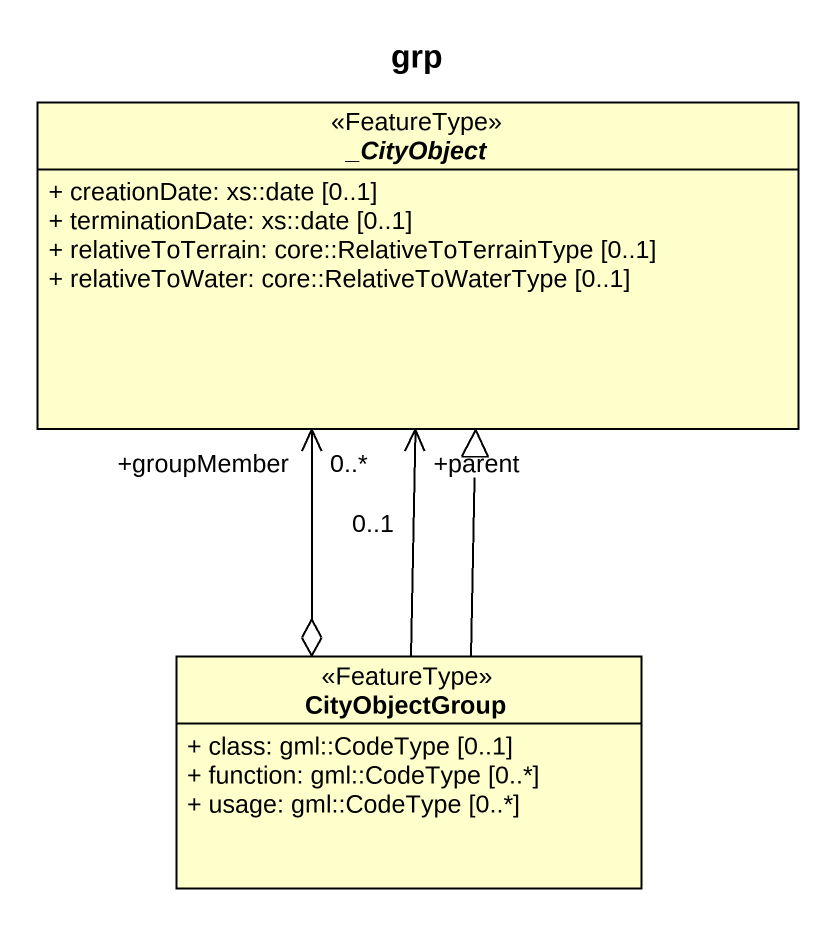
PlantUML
@startuml
title grp
hide circle
hide empty members
skinparam classAttributeIconSize 0
abstract class "_CityObject" as CityObject <<FeatureType>> #FFFFCC {
  + creationDate: xs::date [0..1]
  + terminationDate: xs::date [0..1]
  + relativeToTerrain: core::RelativeToTerrainType [0..1]
  + relativeToWater: core::RelativeToWaterType [0..1]
}
class CityObjectGroup <<FeatureType>> #FFFFCC {
  + class: gml::CodeType [0..1]
  + function: gml::CodeType [0..*]
  + usage: gml::CodeType [0..*]
}
CityObject "+groupMember\n0..*" <--o CityObjectGroup
CityObject "+parent\n0..1" <-- CityObjectGroup
CityObjectGroup -up-|> CityObject
@enduml
